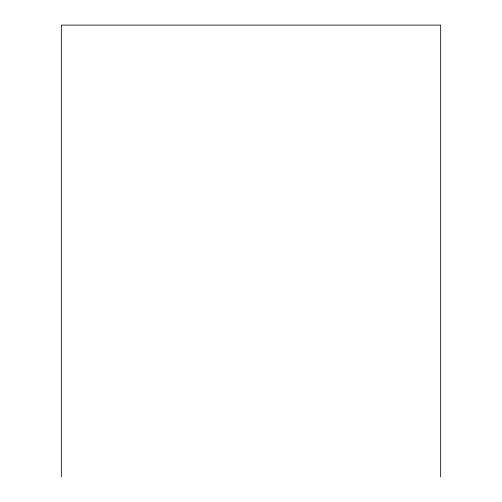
<?xml version="1.0" encoding="UTF-8"?>
<svg xmlns="http://www.w3.org/2000/svg" width="502" height="502" viewBox="0 0 502 502"><rect width="100%" height="100%" fill="white"/><g stroke="black" fill="none" stroke-linecap="round" stroke-linejoin="round"><path stroke-width="0.75" d="M440.662 476.9L440.662 25.1L61.338 25.1L61.338 476.9"/></g></svg>
